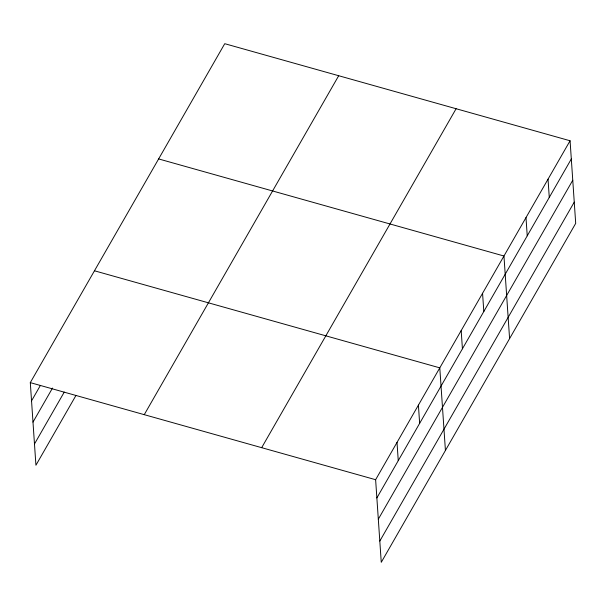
<?xml version="1.0" encoding="UTF-8"?>
<svg xmlns="http://www.w3.org/2000/svg" width="606" height="606" viewBox="0 0 606 606"><rect width="100%" height="100%" fill="white"/><g stroke="black" fill="none" stroke-linecap="round" stroke-linejoin="round"><path stroke-width="0.91" d="M75.917 395.529L35.928 465.234L30.3 382.628L224.743 43.693L570.072 140.766L575.7 223.372L381.257 562.307L375.622 479.71L570.072 140.766M31.542 400.854L40.375 385.454M32.989 422.102L52.517 388.06M34.481 443.986L64.244 392.112M144.258 414.663L338.701 75.727M261.671 447.675L456.113 108.732M376.864 497.935L571.314 158.992M378.318 519.183L572.761 180.24M379.81 541.067L574.253 202.124M158.636 158.931L503.957 256.012L509.585 338.61M94.468 270.784L439.789 367.857L445.425 450.463M30.3 382.628L375.622 479.71M548.029 179.179L549.271 197.405M525.993 217.599L527.235 235.825M482.565 293.289L483.815 311.514M461.181 330.573L462.423 348.798M418.405 405.141L419.647 423.367M397.013 442.425L398.256 460.651"/></g></svg>
